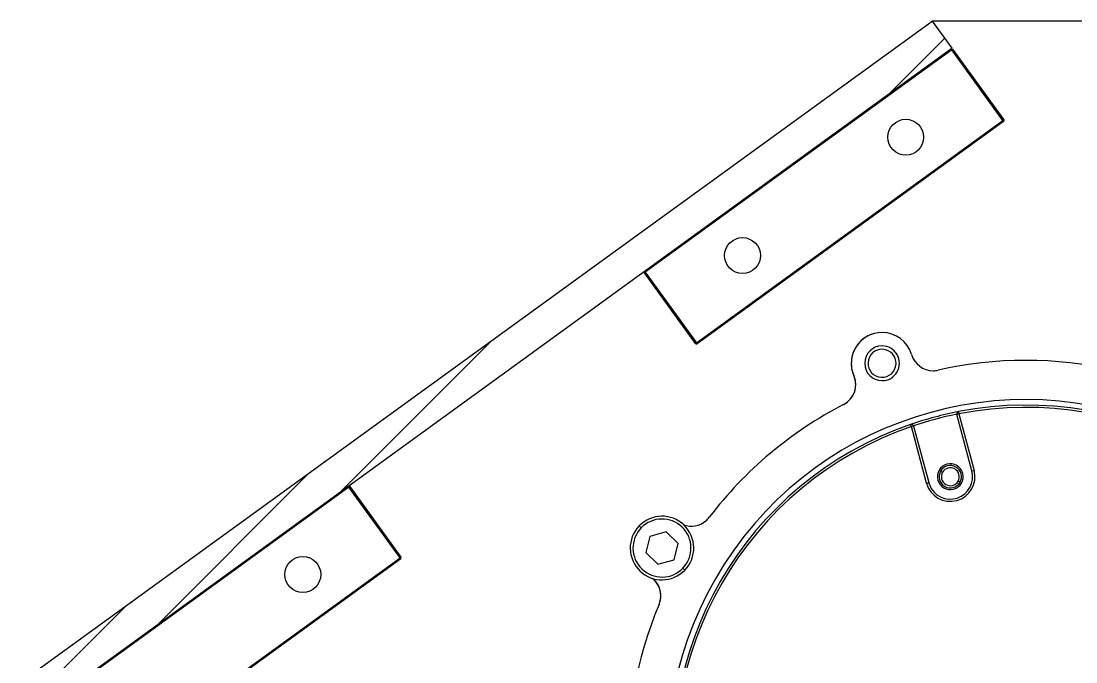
# Model space of a CAD drawing. Header units: millimetres. Extents: x -1 to 366, y 0 to 340.
# Drawn here: x 125.1 to 219.3, y 282.5 to 339.7 of the extents above; entities that cross this region are included whole.
import ezdxf

# ---------------------------------------------------------------- set-up
doc = ezdxf.new("R2010")
doc.units = ezdxf.units.MM

msp = doc.modelspace()

# ---------------------------------------------------------------- hatches: boundary and pattern name
at = {"linetype": 'Continuous', "lineweight": 18}
h = msp.add_hatch(dxfattribs=at)
h.set_pattern_fill('ANSI34', style=0)
h.set_pattern_definition([(45, (-418.59, -72.493), (-13.4704, 13.4704), []), (45, (-414.099, -72.493), (-13.4704, 13.4704), []), (45, (-409.609, -72.493), (-13.4704, 13.4704), []), (45, (-405.119, -72.493), (-13.4704, 13.4704), [])])
h.paths.add_polyline_path([(125.135, 280.725), (126.896, 278.296), (208.26, 337.292), (206.499, 339.72)], flags=0)

# ---------------------------------------------------------------- linework, layer by layer
at = {"color": 7, "linetype": 'Continuous', "lineweight": 25}
for p, q in [((125.135, 280.725), (206.499, 339.72)), ((206.499, 339.72), (208.26, 337.292)), ((274.421, 339.72), (206.499, 339.72)), ((126.896, 278.296), (208.26, 337.292)), ((208.179, 337.233), (208.237, 337.152)), ((208.237, 337.152), (180.874, 317.311)), ((208.318, 337.211), (208.237, 337.152)), ((212.816, 330.837), (208.237, 337.152)), ((208.318, 337.211), (212.897, 330.896)), ((185.452, 310.996), (212.816, 330.837)), ((212.875, 330.756), (185.511, 310.915)), ((212.897, 330.896), (212.816, 330.837)), ((212.875, 330.756), (212.816, 330.837)), ((180.874, 317.311), (180.793, 317.252)), ((185.371, 310.937), (180.793, 317.252)), ((180.874, 317.311), (180.815, 317.392)), ((180.874, 317.311), (185.452, 310.996)), ((185.452, 310.996), (185.371, 310.937)), ((185.452, 310.996), (185.511, 310.915)), ((208.889, 304.662), (208.696, 304.611)), ((210.047, 299.566), (208.696, 304.611)), ((208.851, 304.859), (208.889, 304.662)), ((208.889, 304.662), (210.24, 299.618)), ((204.639, 303.524), (204.573, 303.713)), ((204.832, 303.575), (204.639, 303.524)), ((205.99, 298.479), (204.639, 303.524)), ((204.832, 303.575), (206.183, 298.531)), ((207.249, 299.548), (207.422, 299.448)), ((210.047, 299.566), (210.24, 299.618)), ((208.981, 298.548), (208.808, 298.648)), ((154.399, 298.115), (127.036, 278.274)), ((154.341, 298.196), (154.399, 298.115)), ((154.48, 298.174), (154.399, 298.115)), ((158.978, 291.8), (154.399, 298.115)), ((154.48, 298.174), (159.059, 291.859)), ((205.99, 298.479), (206.183, 298.531)), ((180.503, 294.481), (180.323, 294.655)), ((182.729, 294.14), (181.288, 293.725)), ((183.809, 293.099), (182.729, 294.14)), ((181.288, 293.725), (180.926, 292.269)), ((183.448, 291.643), (183.809, 293.099)), ((180.926, 292.269), (182.007, 291.228)), ((131.614, 271.959), (158.978, 291.8)), ((159.037, 291.719), (131.673, 271.878)), ((159.059, 291.859), (158.978, 291.8)), ((159.037, 291.719), (158.978, 291.8)), ((182.007, 291.228), (183.448, 291.643)), ((184.233, 290.887), (184.413, 290.713))]:
    msp.add_line(p, q, dxfattribs=at)
for centre in [(204.131, 329.357), (189.559, 318.791), (150.293, 290.32)]:
    msp.add_circle(centre, 1.6, dxfattribs=at)
for centre, radius, start, end in [((208.237, 337.152), 0.1, 35.94513, 125.94513), ((212.816, 330.837), 0.1, 305.94513, 35.94513), ((180.874, 317.311), 0.1, 125.94513, 215.94513), ((202.019, 309.173), 2.75, 89.9985, 203.62966), ((202.019, 309.173), 2.75, 16.36729, 89.9985), ((185.452, 310.996), 0.1, 215.94513, 305.94513), ((202.018, 309.172), 2.75, 110.22923, 166.06), ((202.019, 309.173), 1.55, 89.9985, 269.9985), ((202.018, 309.172), 1.25, 346.06, 166.06), ((202.019, 309.173), 1.55, 269.9985, 89.9985), ((206.577, 310.511), 2, 196.3674, 269.9985), ((202.018, 309.172), 2.75, 166.06, 203.63116), ((202.018, 309.172), 1.25, 166.06, 346.06), ((214.844, 273.934), 35.5, 77.26083, 102.73617), ((197.667, 307.269), 2, 297.26083, 23.62966), ((197.666, 307.268), 2, 346.06, 23.63116), ((206.577, 310.511), 2, 269.9985, 282.73617), ((197.666, 307.268), 2, 297.26233, 346.06), ((214.844, 273.934), 35.5, 117.26083, 142.73617), ((214.844, 273.934), 32, 341.79058, 149.9985), ((214.844, 273.934), 31.5, 19.029, 100.968), ((214.844, 273.934), 31.3, 19.029, 100.968), ((214.844, 273.934), 31.5, 104.93618, 109.029), ((214.844, 273.934), 31.3, 101.33411, 108.66289), ((214.844, 273.934), 31.5, 100.968, 104.93618), ((208.889, 304.662), 0.2, 100.968, 194.9985), ((214.844, 273.934), 31.5, 109.029, 190.968), ((214.844, 273.934), 31.3, 109.029, 190.968), ((204.639, 303.524), 0.2, 14.9985, 109.029), ((208.115, 299.048), 2.2, 194.9985, 14.9985), ((208.115, 299.048), 2, 200.59796, 14.9985), ((208.115, 299.048), 1.15, 14.9985, 194.9985), ((208.115, 299.048), 1, 149.9985, 239.9985), ((208.115, 299.048), 1, 59.9985, 149.9985), ((208.115, 299.048), 0.8, 59.9985, 149.9985), ((208.115, 299.048), 0.8, 329.9985, 59.9985), ((208.115, 299.048), 1, 329.9985, 59.9985), ((208.115, 299.048), 1.15, 194.9985, 14.9985), ((208.115, 299.048), 0.8, 149.9985, 239.9985), ((208.115, 299.048), 0.8, 239.9985, 329.9985), ((154.399, 298.115), 0.1, 35.94513, 125.94513), ((208.115, 299.048), 2, 194.9985, 200.59796), ((208.115, 299.048), 1, 239.9985, 329.9985), ((182.368, 292.684), 2.84, 46.06, 136.06), ((182.368, 292.684), 2.59, 46.06, 136.06), ((184.999, 296.64), 2, 249.50995, 309.9985), ((184.999, 296.64), 2, 309.9985, 322.73617), ((182.368, 292.684), 2.84, 136.06, 226.06), ((182.368, 292.684), 2.59, 136.06, 226.06), ((182.368, 292.684), 2.59, 316.06, 46.06), ((182.368, 292.684), 2.84, 316.06, 46.06), ((158.978, 291.8), 0.1, 305.94513, 35.94513), ((182.368, 292.684), 2.84, 226.06, 316.06), ((182.368, 292.684), 2.59, 226.06, 316.06), ((180.258, 288.428), 2, 26.06, 50.41666), ((180.259, 288.429), 2, 337.26083, 50.34364), ((180.258, 288.428), 2, 337.26233, 26.06), ((214.844, 273.934), 32, 149.9985, 317.61912), ((214.844, 273.934), 35.5, 157.26083, 182.73617)]:
    msp.add_arc(centre, radius, start, end, dxfattribs=at)

doc.saveas('drawing.dxf')
